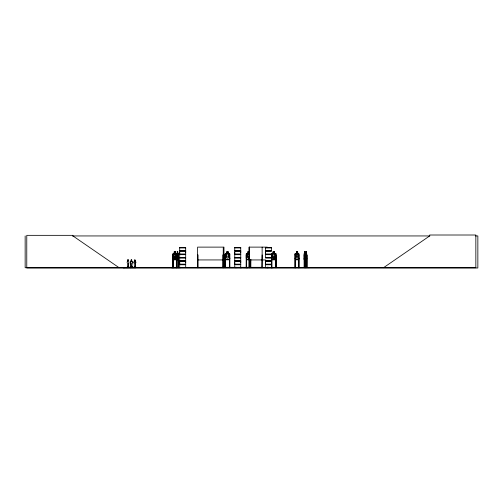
<?xml version="1.0" encoding="UTF-8"?>
<svg xmlns="http://www.w3.org/2000/svg" width="503" height="503" viewBox="0 0 503 503"><rect width="100%" height="100%" fill="white"/><g stroke="black" fill="none" stroke-linecap="round" stroke-linejoin="round"><path stroke-width="0.75" d="M179.709 264.163L179.709 262.692M179.709 254.078L179.709 252.607M185.695 262.692L185.695 261.214L179.703 261.214L179.703 264.163L185.701 264.163L185.701 261.214M185.695 252.607L185.695 251.135L179.703 251.135L179.703 254.078L185.701 254.078L185.701 251.135M234.75 264.163L234.75 261.214L240.748 261.214L240.742 264.163L234.75 264.163L234.756 262.692M234.75 254.078L234.75 251.135L240.748 251.135L240.742 254.078L234.75 254.078L234.756 252.607M240.742 262.692L240.742 261.214M240.742 252.607L240.742 251.135M265.452 264.163L265.452 262.692M265.452 254.078L265.452 252.607M221.169 267.483L229.318 267.389M246.898 267.715L251.701 267.458L245.64 267.722M251.701 267.483L246.916 267.722M128.485 267.238L128.711 263.119L128.523 267.238L127.58 267.238M131.905 267.238L132.126 263.119A1.069 0.912 -90 0 0 131.937 261.441L131.673 259.818M134.408 267.238L135.357 267.238L135.508 263.119A1.069 0.912 -90 0 0 135.32 261.441L135.188 259.906M135.357 267.238L135.546 263.119A1.069 0.912 -90 0 0 135.357 261.441L135.357 260.284M305.208 259.743L305.352 258.177M306.61 259.743L306.799 258.177M301.907 267.483L309.27 267.715M127.63 260.145L127.58 261.441L127.837 259.818M128.089 266.829L128.573 266.533L128.586 267.583M128.447 266.81L128.039 266.653L128.466 266.785M131.088 260.02L130.994 261.441A1.069 0.912 -90 0 0 130.837 263.119L131.025 267.238L131.937 267.238M131.893 267.47L131.949 266.533L131.446 266.81M134.446 267.238L134.219 263.119A1.069 0.912 -90 0 1 134.408 261.441L134.458 260.145M135.257 266.835L134.854 266.653L135.401 266.533L135.42 267.583M135.313 266.722L134.873 266.785M178.106 259.743L178.282 258.171M179.678 257.53L185.708 257.637M179.684 267.715L179.709 264.754M240.755 257.668L234.738 257.517M265.427 267.715L265.452 264.754M249.142 267.715L249.136 247.118L267.263 247.118M249.274 267.684L249.312 247.118M304.158 267.722L304.309 253.386M305.617 267.722L305.705 253.386M128.196 266.628L128.051 266.659M131.428 266.653L131.893 266.753L131.503 266.829M135.263 266.678L134.93 266.816M131.49 266.653L131.893 266.722L131.579 266.722M176.383 259.743L176.855 253.94L176.371 253.386L175.509 253.386M176.855 258.177L176.408 259.743L173.321 259.743M276.021 258.171L275.493 259.693L271.985 259.693L271.526 258.171M276.072 258.177L275.531 259.743L271.947 259.743L271.475 258.177L271.475 253.946L271.972 253.386L273.054 253.386L273.003 251.808L274.544 251.808L274.544 253.386M229.802 258.171L229.28 259.693L225.652 259.693M229.858 258.177L229.318 259.743L225.608 259.743L225.124 258.177M179.703 264.754L185.701 264.754L185.701 267.596L171.454 267.69L180.564 267.715M293.633 267.684L296.311 267.659M296.311 267.483L293.639 267.483L300.373 267.684M131.006 260.145L131.711 259.818M134.427 260.145L134.672 259.818M305.742 256.907L305.943 258.171L306.327 258.171L306.39 251.808L305.931 251.808L305.742 253.965L305.692 267.722L305.843 257.92M265.389 267.646L273.236 267.69M225.004 267.684L225.048 267.256M173.359 253.386L172.919 253.946L172.9 267.722M294.997 267.722L295.047 253.94L295.512 253.386L296.386 253.386M295.091 253.965L295.538 253.386M135.313 267.47L135.313 267.024L135.879 267.024L135.967 267.722L123.046 267.715L133.44 267.583M123.072 267.715L123.518 267.709L123.147 267.583M124.134 267.709L124.618 267.709M126.825 267.583L126.913 267.722M127.599 267.722L127.68 267.024M128.781 267.583L129.133 267.722M128.957 267.722L129.045 267.024L128.479 267.024M131.346 267.47L131.025 267.715M134.697 267.722L134.622 267.709M135.772 267.709L135.791 267.722M246.275 253.971L246.747 253.437L249.325 253.437M174.296 253.437L173.642 253.965L173.642 256.907L174.296 258.171L175.509 258.171L176.163 256.907L176.163 253.965L175.509 253.437L175.478 251.858L174.264 251.858M273.054 253.437L272.286 253.965L272.286 256.907L273.054 258.171L274.481 258.171L275.242 256.907L275.242 253.965L274.481 253.437M383.5 267.722L429.675 235.945L429.675 235.008L475.844 235.008L475.844 267.722L25.15 267.722L25.15 235.945M250.821 267.69L250.903 259.429M130.334 267.722L129.975 267.583L130.352 267.709M131.094 267.024L131.428 267.722M132.283 267.722L132.465 267.024L131.893 267.024M127.806 259.818L128.391 259.906M235.662 267.69L235.731 267.256M72.357 235.945L429.914 235.945M475.492 235.945L477.85 235.945L477.85 267.992L26.772 267.992L26.772 235.341L72.948 235.341L72.948 235.945L119.117 267.722M179.697 247.583L185.708 247.583M234.744 247.583L240.755 247.583M265.439 247.583L271.45 247.583M179.709 247.878L185.695 247.878M234.756 247.878L240.742 247.878M265.452 247.878L271.438 247.878M179.703 250.544L185.701 250.544L185.701 247.702L179.697 247.696L179.709 250.544M265.446 250.544L271.444 250.544L271.444 247.702L265.439 247.702L265.452 250.544M179.659 250.746L185.739 250.746M234.712 250.746L240.792 250.746M265.402 250.746L271.482 250.746M179.659 250.928L185.739 250.928M234.712 250.928L240.792 250.928M265.402 250.928L271.482 250.928M271.444 251.135L265.446 251.135L265.446 254.078L271.444 254.078M174.22 253.386L174.22 251.808L175.553 251.808L175.509 259.743M177.188 251.808L177.792 251.808L178.049 253.965L177.773 258.171L177.251 258.171L176.974 256.907L177.232 251.808M249.375 251.808L247.797 251.808L247.853 253.437L247.061 253.965L247.061 256.907L247.853 258.171L249.325 258.171M177.207 251.858L177.773 251.858M228.224 251.858L226.752 251.858L226.752 253.437L225.966 253.965L225.966 256.907L226.752 258.171L228.224 258.171L229.016 256.907L229.016 253.965L228.224 253.437L228.28 251.808L226.702 251.808L226.702 253.386L225.627 253.386L225.124 253.946L225.149 267.722M247.853 251.858L249.325 251.858M274.493 251.858L273.054 251.858L273.054 259.743M296.405 251.858L297.657 251.858M304.548 251.858L304.981 251.858M305.943 251.858L306.377 251.858M249.06 252.122L248.117 252.122L248.117 252.651L249.06 252.651M304.617 252.122L304.617 252.651M306.013 252.122L306.013 252.651M173.334 253.386L174.296 253.386M177.232 253.386L176.628 253.946M177.741 253.386L178.15 253.386M228.28 253.386L229.299 253.386L229.858 253.94L229.884 267.483M247.797 253.386L246.728 253.386L246.225 253.946L246.225 258.177L246.709 259.743L248.935 259.743M274.481 253.386L275.531 253.386L276.072 253.94L276.053 267.722M297.669 253.386L298.593 253.386L299.015 253.946L299.008 267.722M304.252 253.386L304.585 253.386M304.944 253.386L305.258 253.386M305.654 253.386L305.981 253.386M306.34 253.386L306.786 253.965L306.748 267.722M176.811 253.437L178.144 253.437M225.652 253.437L229.28 253.437M271.985 253.437L275.512 253.437L276.072 253.94M295.525 253.437L298.575 253.437M304.258 253.437L305.252 253.437M305.661 253.437L306.648 253.437M176.83 253.94L176.792 267.722M178.106 253.386L178.156 259.743L176.798 259.743M271.475 253.946L271.538 267.722M295.047 253.94L295.16 267.722M304.126 253.946L304.252 259.743L305.258 259.743M305.422 267.722L305.202 253.437M305.572 253.946L305.698 259.743M174.296 253.965L175.509 253.965M249.325 253.965L247.853 253.965L247.853 256.907L249.325 256.907M273.054 253.965L274.481 253.965M179.659 254.285L185.739 254.285M234.712 254.285L240.792 254.285M265.402 254.285L271.482 254.285M179.659 254.468L185.739 254.468M234.712 254.468L240.792 254.468M265.402 254.468L271.482 254.468M179.703 254.675L185.701 254.675L185.701 257.511L179.697 257.511L179.709 254.675M271.444 254.675L265.446 254.675L265.446 257.511M176.842 254.908L176.39 254.908L176.352 267.722M178.282 254.908L178.238 267.69M197.616 254.908L198.05 254.908L198.1 267.722M223.257 254.908L222.816 254.908L222.766 267.722M223.483 254.908L223.646 267.722L223.703 267.256M223.973 254.908L224.143 267.722M225.099 254.908L225.533 254.908L225.57 267.722L225.583 267.256M229.802 254.908L229.368 254.908L229.418 267.722M249.136 254.908L249.557 254.908L249.475 267.722M262.132 254.908L261.887 267.722M271.501 254.908L271.96 254.908L271.966 267.722M294.997 254.908L295.45 254.908L295.399 267.722M299.008 254.908L298.549 254.908L298.606 267.722M304.17 254.908L304.453 267.722M305.679 254.908L305.277 254.908L305.264 267.722M174.296 256.907L175.509 256.907M273.054 256.907L274.481 256.907M179.709 257.435L185.695 257.435M234.756 257.435L240.742 257.435L240.742 254.675L234.75 254.675L234.75 257.511L240.755 257.517M265.452 257.435L271.438 257.435M271.45 257.517L265.389 257.593L271.45 257.668M265.439 257.775L271.45 257.769M179.709 257.957L185.695 257.957M234.756 257.957L240.742 257.957M265.452 257.957L271.438 257.957M295.047 258.177L295.525 259.743L298.606 259.743L299.015 258.177L298.543 259.693L295.525 259.693M304.126 258.177L304.302 259.743M173.353 259.693L176.377 259.693M176.811 259.693L178.144 259.693M246.747 259.693L248.922 259.693M304.258 259.693L305.252 259.693M305.661 259.693L306.648 259.693M305.648 259.743L306.66 259.743M197.616 259.938L223.257 259.938M249.136 259.938L265.754 259.938M134.408 260.284L134.446 261.441A1.069 0.912 -90 0 0 134.257 263.119L134.257 263.119M179.703 260.623L185.701 260.623L185.701 257.788L179.697 257.769L179.709 260.623M265.446 260.623L271.444 260.623M179.659 260.831L185.739 260.831M234.712 260.831L240.792 260.831M265.402 260.831L271.482 260.831M179.659 261.013L185.739 261.013M234.712 261.013L240.792 261.013M265.402 261.013L271.482 261.013M271.444 261.214L265.446 261.214L265.446 264.163L271.444 264.163M130.994 261.441L131.025 261.441A1.069 0.912 -90 0 0 130.805 263.119L130.994 267.238M132.094 263.119L132.126 263.119A1.069 0.912 -90 0 0 131.905 261.441M179.659 264.364L185.739 264.364M234.712 264.364L240.792 264.364M265.402 264.364L271.482 264.364M179.659 264.547L185.739 264.547M234.712 264.547L240.792 264.547M265.402 264.547L271.482 264.547M265.446 264.754L271.444 264.754M172.806 267.256L173.34 267.256M176.346 267.256L176.886 267.256L176.886 267.722M177.936 267.256L178.32 267.256M198.1 267.256L197.566 267.256L197.547 267.722L197.616 247.118L223.257 247.118L223.206 267.722M271.45 267.256L272.01 267.256L272.079 267.722M275.587 267.256L276.147 267.256M294.953 267.256L295.494 267.256L295.494 267.722M304.133 267.256L304.478 267.256M305.239 267.256L305.874 267.256L305.855 267.722M306.635 267.256L306.981 267.256M125.341 267.382L126.052 267.382M128.755 267.382L129.466 267.382M132.17 267.382L132.88 267.382M229.708 267.458L231.204 267.722M231.525 267.458L233.122 267.722M233.449 267.458L242.037 267.722M242.182 267.458L243.697 267.722M276.763 267.483L265.697 267.69M185.695 267.514L171.479 267.659M234.756 267.514L240.742 267.514M265.452 267.514L273.217 267.684M240.755 267.596L234.725 267.709L234.75 264.754L240.748 264.754L240.686 267.722M262.182 267.684L262.157 267.256M250.997 267.684L250.953 267.256M223.565 267.69L223.464 267.256M223.363 267.684L223.301 267.256M223.533 267.69L223.483 247.118M275.556 267.684L275.631 254.908L276.097 254.908L276.147 267.722M176.786 253.965L176.352 253.437L173.353 253.437L172.957 253.971L172.988 258.171M271.287 253.386L271.777 253.94M128.353 259.906L128.485 261.441A1.069 0.912 -90 0 1 128.711 263.119M178.093 253.437L178.282 253.965M306.604 253.386L306.824 267.722M305.208 253.386L305.384 253.965M172.919 258.177L173.346 259.743M304.34 256.907L304.548 258.171L304.925 258.171L304.994 251.808L304.535 251.808L304.34 253.965L304.296 267.722M127.611 267.238L127.391 263.119A1.069 0.912 -90 0 1 127.611 261.441M306.981 267.722L306.943 254.908L306.66 267.722M306.34 251.808L306.327 253.437M305.931 251.808L305.943 253.437M305.434 259.429L305.528 267.722M304.598 251.858L304.598 253.437M304.246 267.256L304.221 267.722M299.046 267.722L299.046 267.256L298.505 267.256L298.512 267.722M298.914 254.908L298.845 267.722M298.644 254.908L298.644 267.722M297.701 253.386L297.701 251.808L296.361 251.808L296.405 253.437M297.669 251.808L297.657 253.437L298.31 253.965L298.31 256.907L297.657 258.171L296.43 258.171L295.777 256.907L295.777 253.965L296.43 253.437L296.43 251.858M295.362 254.908L295.305 267.722M275.675 254.908L275.732 267.722M274.481 251.858L274.481 259.743M271.865 267.256L271.815 267.722M271.771 267.256L271.733 267.722M271.601 267.256L271.595 267.722M271.375 267.256L271.425 267.722M271.331 267.389L271.331 267.722M268.344 267.389L268.344 267.722M268.306 267.256L268.25 267.722L268.156 267.256M268.005 267.256L268.017 267.722M267.904 267.256L267.854 267.722M267.42 267.256L267.42 267.722M267.3 267.256L267.382 267.722M267.212 267.256L267.263 267.722M267.074 267.256L267.131 267.722M267.043 267.722L266.974 267.256L266.923 267.722M262.591 267.722L262.591 267.326L200.628 267.326L200.628 267.722M262.132 247.118L262.145 267.722M261.654 267.326L261.654 267.722M250.469 259.429L250.419 267.722M249.595 267.256L249.595 267.722M249.381 254.908L249.381 267.722M249.218 247.118L249.211 267.722M246.677 267.256L246.652 267.722L246.627 254.908L246.193 254.908L246.143 267.722M246.244 267.256L246.244 267.722M245.275 267.722L244.955 267.722M244.477 267.722L244.156 267.722M240.484 267.256L240.503 267.722M240.434 267.256L240.434 267.722M240.101 267.256L240.101 267.722M240 267.389L240 267.722M236.165 267.256L236.265 267.722M235.781 267.256L235.788 267.722M229.752 267.256L229.708 267.722M229.318 267.256L229.236 267.458M225.174 253.971L225.174 258.171M223.98 247.118L223.973 267.722M222.867 267.256L222.873 267.722M201.565 267.326L201.565 267.722M198 267.256L198 267.722M178.301 253.94L178.314 267.722M178.062 267.256L178.087 267.722M177.974 257.92L177.955 267.722M176.698 267.256L176.679 267.722M176.616 259.429L176.635 267.722M176.484 254.908L176.446 267.722M174.252 251.808L174.296 259.743M173.34 267.722L173.302 254.908L172.85 254.908L172.85 267.722M173.208 254.908L173.246 267.722M173.151 267.256L173.139 267.722M173.013 267.256L172.994 267.722M135.772 267.024L135.772 267.47L134.156 267.47L134.156 267.024M134.986 266.533L134.942 267.47M134.615 267.47L134.615 267.024L134.049 267.024L134.049 267.583M134.508 267.024L134.508 267.583M132.358 267.024L132.358 267.47M132 267.024L132.075 267.583M131.528 266.533L131.572 267.47M131.208 267.583L131.201 267.024L130.635 267.024L130.635 267.583M130.742 267.024L130.742 267.47M128.938 267.024L128.938 267.47M128.529 266.533L128.479 267.47M128.152 266.533L128.196 267.583M128.114 266.533L128.114 267.47M127.787 267.583L127.787 267.024L127.221 267.024L127.221 267.583M127.322 267.024L127.328 267.583M240.755 247.696L234.744 247.69L234.756 250.544L240.748 250.544L240.748 247.702M175.296 252.122L174.51 252.122L174.51 252.651L175.296 252.651L175.296 252.122M177.678 252.122L177.345 252.651L177.678 252.122M227.966 252.122L227.016 252.122L227.016 252.651L227.966 252.651L227.966 252.122M274.223 252.122L273.305 252.122L273.305 252.651L274.223 252.651L274.223 252.122M297.436 252.122L296.651 252.122L296.651 252.651L297.436 252.651L297.436 252.122M177.773 253.965L177.251 253.965L177.251 256.907L177.773 256.907L177.773 253.965M228.224 253.965L226.752 253.965L226.752 256.907L228.224 256.907L228.224 253.965M297.657 253.965L296.43 253.965L296.43 256.907L297.657 256.907L297.657 253.965M304.925 253.965L304.548 253.965L304.548 256.907L304.925 256.907L304.925 253.965M306.327 253.965L305.943 253.965L305.943 256.907L306.327 256.907L306.327 253.965M240.755 257.788L234.744 257.775L234.756 260.623L240.748 260.623L240.748 257.788"/></g></svg>
